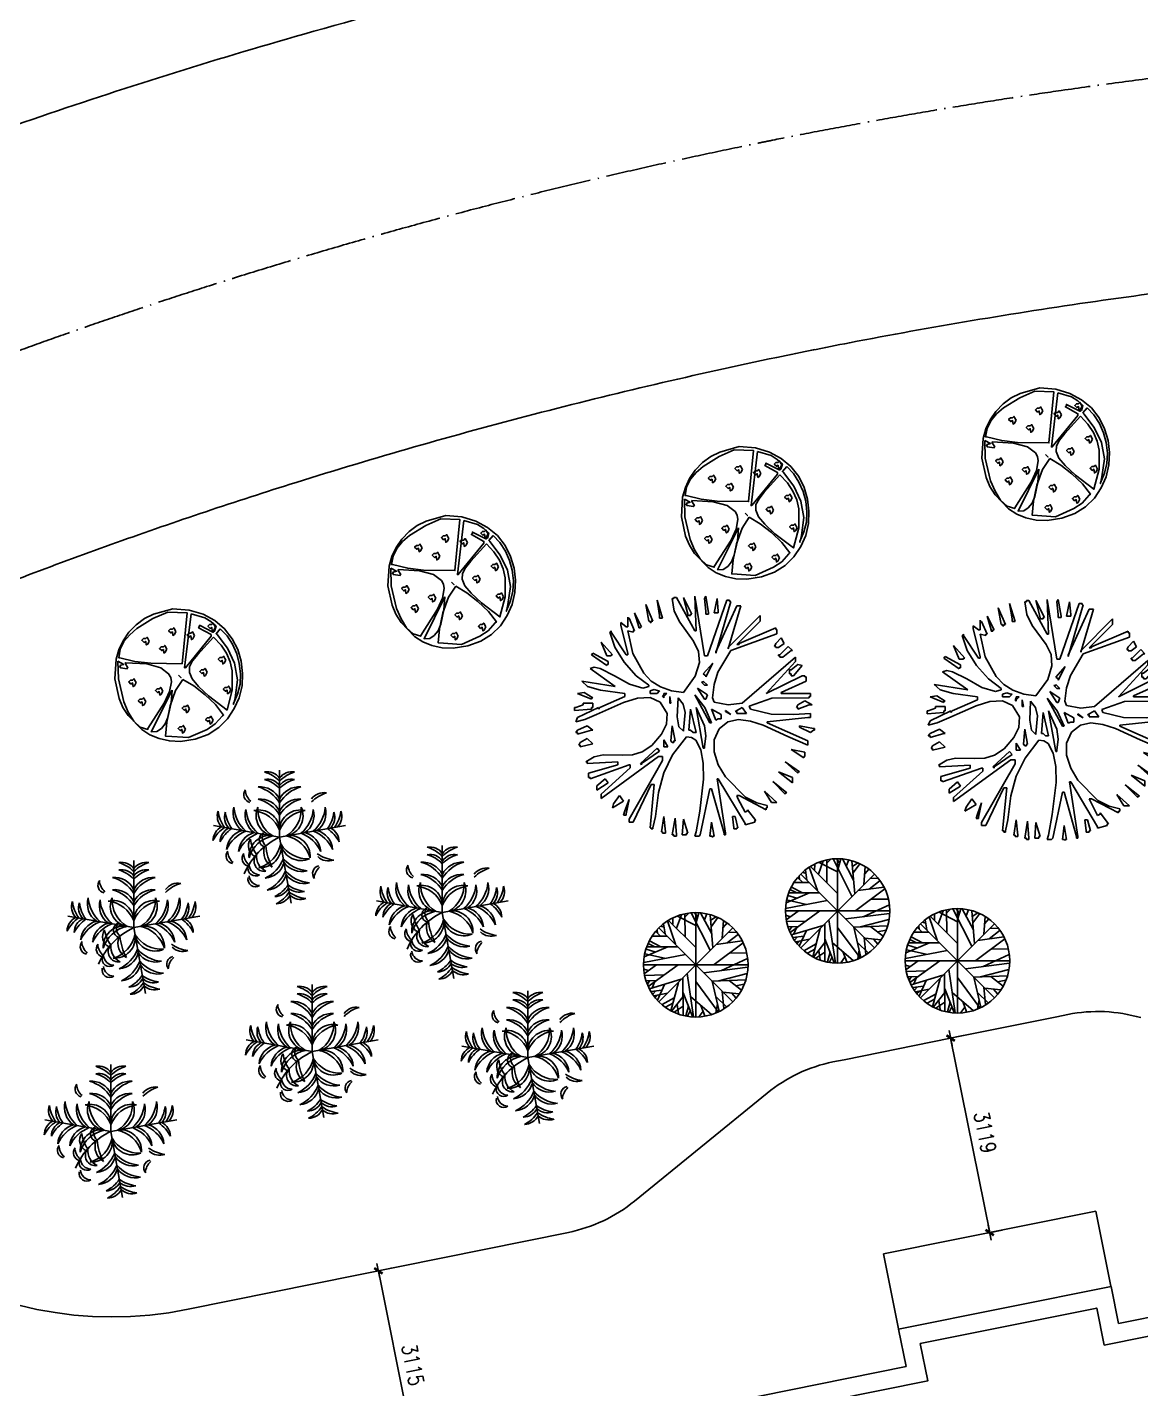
# Model space of a CAD drawing. Extents: x 1035948 to 1665131, y -158296 to 142149.
# Drawn here: x 1372207 to 1389719, y 42556 to 63970 of the extents above; entities that cross this region are included whole.
import ezdxf

# ---------------------------------------------------------------- set-up
doc = ezdxf.new("R2010")
doc.units = 0
doc.header["$LTSCALE"] = 200
doc.header["$MEASUREMENT"] = 0
doc.linetypes.add('ACAD_ISO04W100', pattern=[30.5, 24, -3, 0.5, -3])
doc.layers.get('0').update_dxf_attribs({"linetype": 'CONTINUOUS'})
doc.layers.get('DEFPOINTS').update_dxf_attribs({"linetype": 'CONTINUOUS'})
for name, color, linetype in [('DL', 21, 'CONTINUOUS'), ('LMLK', 123, 'CONTINUOUS'), ('WLL1', 7, 'CONTINUOUS'), ('ZXX', 6, 'ACAD_ISO04W100'), ('夹竹桃', 7, 'CONTINUOUS'), ('景观1', 7, 'CONTINUOUS'), ('桂花', 7, 'CONTINUOUS'), ('红枫', 7, 'CONTINUOUS'), ('青桐', 7, 'CONTINUOUS')]:
    doc.layers.add(name, color=color, linetype=linetype)
doc.styles.add('DIM_FONT', font='SIMPLEX.shx', dxfattribs={"width": 0.8})
doc.dimstyles.new('DIMN80', dxfattribs={"dimscale": 0.8, "dimtxt": 300, "dimasz": 1, "dimexe": 250, "dimexo": 300, "dimgap": 150, "dimtad": 1, "dimdec": 0, "dimzin": 0, "dimdsep": 46, "dimtxsty": 'DIM_FONT', "dimblk": '_DIMX', "dimcen": 0.09, "dimclrt": 7, "dimadec": 0, "dimazin": 0, "dimtfac": 1, "dimtdec": 0, "dimtix": 1, "dimtmove": 2, "dimatfit": 3, "dimldrblk": '_DIMX', "dimfxl": 0, "dimtolj": 1, "dimtzin": 0, "dimarcsym": 0})

# ---------------------------------------------------------------- blocks, each defined once
blk = doc.blocks.new('ZW09')
at = {"layer": '青桐', "color": 3, "linetype": 'Continuous'}
for p, q in [((-813, 1719), (-866, 2024)), ((-866, 2024), (-737, 1719)), ((-615, 1826), (-661, 2101)), ((-661, 2101), (-562, 1773)), ((-386, 2131), (-356, 2131)), ((-348, 1902), (-386, 2131)), ((-356, 2154), (-310, 2154)), ((-356, 2131), (-356, 2154)), ((-310, 2154), (26, 1544)), ((-104, 1849), (-181, 2154)), ((-181, 2154), (-28, 1849)), ((26, 2177), (201, 1087)), ((48, 1544), (26, 2177)), ((201, 2131), (224, 2177)), ((224, 1902), (201, 2131)), ((224, 2177), (277, 1872)), ((254, 1087), (605, 2101)), ((376, 1872), (429, 2131)), ((681, 2078), (407, 1140)), ((407, 1163), (788, 2002)), ((429, 2131), (452, 1902)), ((605, 2101), (658, 2101)), ((864, 2002), (635, 1216)), ((658, 2101), (658, 2078)), ((658, 2078), (681, 2078)), ((788, 2002), (864, 2002)), ((-1194, 1796), (-1194, 1773)), ((-1194, 1643), (-1194, 1796)), ((-1194, 1773), (-1171, 1773)), ((-1171, 1773), (-1072, 1544)), ((-996, 1620), (-1072, 1872)), ((-1072, 1872), (-943, 1620)), ((-615, 1773), (-615, 1826)), ((-562, 1773), (-615, 1773)), ((-249, 1704), (-348, 1902)), ((-104, 1826), (-104, 1849)), ((-51, 1826), (-104, 1826)), ((-51, 1849), (-51, 1826)), ((-28, 1849), (-51, 1849)), ((224, 1849), (224, 1902)), ((277, 1849), (224, 1849)), ((277, 1872), (277, 1849)), ((452, 1872), (376, 1872)), ((452, 1902), (452, 1872)), ((635, 1239), (1215, 1826)), ((1215, 1826), (1215, 1719)), ((-1522, 1521), (-1499, 1544)), ((-1431, 1247), (-1522, 1521)), ((-1499, 1544), (-1499, 1521)), ((-1499, 1521), (-1225, 1110)), ((-1324, 1697), (-1225, 1620)), ((-1324, 1643), (-1324, 1697)), ((-1194, 1140), (-1324, 1643)), ((-1225, 1620), (-1194, 1620)), ((-1194, 1620), (-1194, 1643)), ((-1194, 1544), (-1103, 1133)), ((-1095, 1521), (-1194, 1544)), ((-1095, 1544), (-1095, 1521)), ((-1072, 1544), (-1095, 1544)), ((-996, 1598), (-996, 1620)), ((-966, 1598), (-996, 1598)), ((-966, 1620), (-966, 1598)), ((-943, 1620), (-966, 1620)), ((-790, 1719), (-813, 1719)), ((-790, 1697), (-790, 1719)), ((-767, 1697), (-790, 1697)), ((-767, 1719), (-767, 1697)), ((-737, 1719), (-767, 1719)), ((2, 1354), (-249, 1704)), ((26, 1544), (48, 1544)), ((1520, 1491), (681, 1186)), ((1215, 1719), (788, 1293)), ((833, 1316), (1497, 1598)), ((1497, 1598), (1497, 1567)), ((1497, 1567), (1520, 1567)), ((1520, 1567), (1520, 1491)), ((-1576, 1087), (-1682, 1338)), ((-1682, 1338), (-1476, 1110)), ((-1263, 972), (-1431, 1247)), ((94, 1171), (2, 1354)), ((635, 1216), (635, 1239)), ((788, 1293), (833, 1293)), ((833, 1293), (833, 1316)), ((1474, 1262), (1497, 1316)), ((1497, 1262), (1474, 1262)), ((1497, 1316), (1596, 1415)), ((1497, 1239), (1497, 1262)), ((1550, 1239), (1497, 1239)), ((1649, 1316), (1550, 1239)), ((1573, 1110), (1725, 1262)), ((1596, 1415), (1649, 1316)), ((1725, 1262), (1802, 1186)), ((-1858, 1110), (-1834, 1140)), ((-1576, 911), (-1858, 1110)), ((-1834, 1140), (-1552, 988)), ((-1499, 1087), (-1576, 1087)), ((-1499, 1110), (-1499, 1087)), ((-1476, 1110), (-1499, 1110)), ((-1225, 1110), (-1194, 1110)), ((-1194, 1110), (-1194, 1140)), ((-1103, 1133), (-904, 774)), ((109, 965), (94, 1171)), ((201, 1087), (254, 1087)), ((407, 1140), (407, 1163)), ((681, 1186), (445, 789)), ((887, 225), (1855, 1064)), ((1550, 1110), (1573, 1110)), ((1550, 1087), (1550, 1110)), ((1573, 1087), (1550, 1087)), ((1573, 1064), (1573, 1087)), ((1626, 1064), (1573, 1064)), ((1779, 1186), (1626, 1064)), ((1802, 1186), (1779, 1186)), ((1855, 1064), (1855, 988)), ((-1880, 858), (-1804, 881)), ((-1423, 530), (-1880, 858)), ((-1804, 881), (-1697, 858)), ((-1697, 858), (-1438, 728)), ((-1576, 934), (-1576, 911)), ((-1552, 934), (-1576, 934)), ((-1552, 988), (-1552, 934)), ((-1042, 728), (-1263, 972)), ((-904, 774), (-767, 629)), ((33, 721), (109, 965)), ((353, 957), (178, 759)), ((178, 759), (224, 728)), ((224, 706), (353, 957)), ((445, 789), (376, 569)), ((1855, 988), (1321, 401)), ((1748, 835), (1779, 835)), ((1748, 759), (1748, 835)), ((1779, 759), (1748, 759)), ((1779, 835), (1901, 934)), ((1779, 728), (1779, 759)), ((1977, 911), (1824, 728)), ((1901, 934), (1977, 911)), ((-2033, 629), (-1423, 530)), ((-1926, 530), (-2033, 629)), ((-1690, 462), (-1926, 530)), ((-1438, 728), (-1164, 576)), ((-1164, 576), (-920, 500)), ((-813, 553), (-1042, 728)), ((-920, 500), (-813, 530)), ((-813, 530), (-813, 553)), ((-767, 629), (-600, 523)), ((-600, 523), (-401, 454)), ((-181, 424), (33, 721)), ((254, 378), (71, 500)), ((71, 500), (201, 302)), ((147, 607), (201, 553)), ((178, 607), (147, 607)), ((254, 553), (178, 629)), ((178, 629), (178, 607)), ((201, 553), (254, 553)), ((224, 728), (224, 706)), ((376, 569), (346, 324)), ((1321, 401), (1977, 728)), ((2053, 629), (1596, 424)), ((1824, 728), (1779, 728)), ((1977, 728), (2030, 728)), ((2030, 728), (2030, 706)), ((2030, 706), (2053, 706)), ((2053, 706), (2053, 629)), ((-2109, 401), (-1987, 424)), ((-1858, 302), (-2109, 401)), ((-1987, 424), (-1834, 324)), ((-1858, 324), (-1858, 302)), ((-1834, 324), (-1858, 324)), ((-1705, 149), (-1248, 347)), ((-1248, 401), (-1690, 462)), ((-1019, 317), (-1270, 241)), ((-1248, 347), (-1248, 401)), ((-790, 332), (-1019, 317)), ((-714, 477), (-790, 454)), ((-790, 454), (-790, 401)), ((-790, 401), (-661, 401)), ((-607, 248), (-790, 332)), ((-638, 454), (-714, 477)), ((-661, 401), (-615, 454)), ((-615, 454), (-638, 454)), ((-478, 42), (-607, 248)), ((-539, 378), (-562, 347)), ((-562, 347), (-539, 324)), ((-485, 401), (-539, 401)), ((-539, 347), (-485, 401)), ((-539, 401), (-539, 378)), ((-539, 324), (-539, 347)), ((-409, 225), (-432, 347)), ((-432, 347), (-432, 248)), ((-432, 248), (-432, 225)), ((-401, 454), (-181, 424)), ((-280, 324), (-295, -19)), ((-188, 210), (-280, 324)), ((208, 149), (26, 378)), ((26, 378), (300, -133)), ((201, 302), (224, 302)), ((224, 302), (254, 378)), ((346, 324), (376, 248)), ((376, 248), (635, 195)), ((1428, 317), (1016, 172)), ((2106, 324), (1428, 317)), ((1596, 424), (1596, 401)), ((1596, 401), (1802, 401)), ((1802, 401), (2106, 401)), ((1901, 195), (2030, 271)), ((2030, 271), (2160, 195)), ((2106, 401), (2129, 401)), ((2106, 347), (2106, 324)), ((2129, 347), (2106, 347)), ((2129, 401), (2129, 347)), ((-2162, 149), (-2140, 149)), ((-2162, 96), (-2162, 149)), ((-1858, 119), (-2162, 96)), ((-2140, 149), (-2010, 195)), ((-2109, -34), (-1728, 149)), ((-2010, 195), (-2010, 225)), ((-2010, 225), (-1834, 225)), ((-1766, 20), (-1979, -72)), ((-1858, 149), (-1858, 119)), ((-1834, 149), (-1858, 149)), ((-1834, 225), (-1834, 149)), ((-1270, 241), (-1766, 20)), ((-1728, 119), (-1705, 149)), ((-1728, 149), (-1728, 119)), ((-493, -156), (-478, 42)), ((-432, 225), (-409, 225)), ((-150, 58), (-188, 210)), ((-181, -262), (-150, 58)), ((-51, 119), (-81, -262)), ((48, -308), (-51, 119)), ((201, -186), (48, 149)), ((48, 149), (178, -590)), ((330, -133), (208, 149)), ((506, 20), (330, 119)), ((330, 119), (407, -79)), ((506, -57), (506, 20)), ((681, 20), (582, 96)), ((582, 96), (582, 73)), ((582, 73), (681, 20)), ((635, 195), (887, 225)), ((887, 149), (757, 73)), ((757, 73), (788, 73)), ((788, 73), (788, 42)), ((788, 42), (963, 42)), ((963, 42), (887, 149)), ((1016, 172), (1039, 119)), ((1039, 119), (1413, 27)), ((1413, 27), (1824, 20)), ((1824, 20), (2129, 42)), ((1878, 149), (1901, 195)), ((1901, 149), (1878, 149)), ((2106, 195), (1901, 119)), ((1901, 119), (1901, 149)), ((2160, 195), (2106, 195)), ((2129, 42), (2129, -34)), ((-2140, -110), (-2109, -34)), ((-1979, -72), (-2140, -110)), ((-2109, -262), (-1934, -186)), ((-1934, -186), (-1834, -262)), ((-584, -339), (-493, -156)), ((-386, -186), (-409, -461)), ((-333, -461), (-386, -186)), ((-295, -19), (-264, -202)), ((-264, -202), (-181, -285)), ((224, -369), (201, -186)), ((300, -133), (330, -133)), ((467, -240), (376, -438)), ((407, -79), (452, -57)), ((452, -57), (506, -57)), ((628, -110), (467, -240)), ((818, -72), (628, -110)), ((1039, -103), (818, -72)), ((1268, -171), (1039, -103)), ((1718, -377), (1268, -171)), ((2084, -34), (1344, -110)), ((1344, -110), (1344, -133)), ((1344, -133), (2084, -461)), ((1931, -209), (1931, -186)), ((1931, -186), (2183, -232)), ((2129, -308), (1931, -209)), ((2129, -34), (2084, -34)), ((2183, -232), (2206, -232)), ((2206, -232), (2206, -262)), ((-2140, -308), (-2109, -262)), ((-2109, -308), (-2140, -308)), ((-1858, -262), (-2109, -339)), ((-2109, -339), (-2109, -308)), ((-2086, -537), (-2063, -491)), ((-2063, -491), (-1934, -415)), ((-1934, -415), (-1834, -514)), ((-1834, -262), (-1858, -262)), ((-760, -544), (-584, -339)), ((-463, -568), (-539, -438)), ((-539, -438), (-539, -537)), ((-409, -461), (-386, -491)), ((-386, -491), (-356, -491)), ((-127, -385), (-379, -712)), ((-356, -461), (-333, -461)), ((-356, -491), (-356, -461)), ((-181, -285), (-181, -262)), ((-36, -400), (-127, -385)), ((-81, -262), (-51, -262)), ((-51, -262), (-5, -308)), ((41, -445), (-36, -400)), ((-5, -308), (48, -308)), ((132, -621), (41, -445)), ((201, -568), (224, -369)), ((376, -438), (376, -659)), ((2084, -537), (1718, -377)), ((2084, -461), (2084, -537)), ((2183, -262), (2129, -308)), ((2206, -262), (2183, -262)), ((-2063, -537), (-2086, -537)), ((-1834, -514), (-2063, -568)), ((-2063, -568), (-2063, -537)), ((-1804, -750), (-1644, -712)), ((-638, -743), (-1682, -1505)), ((-1644, -712), (-1293, -720)), ((-1293, -720), (-1111, -712)), ((-1111, -712), (-935, -659)), ((-661, -590), (-966, -872)), ((-943, -872), (-615, -644)), ((-935, -659), (-760, -544)), ((-615, -644), (-661, -590)), ((-562, -743), (-638, -743)), ((-562, -819), (-562, -743)), ((-539, -537), (-539, -568)), ((-539, -568), (-463, -568)), ((-379, -712), (-539, -1040)), ((178, -865), (132, -621)), ((178, -590), (201, -590)), ((201, -590), (201, -568)), ((376, -659), (452, -895)), ((2007, -766), (1779, -613)), ((1779, -613), (2030, -667)), ((2007, -743), (2007, -766)), ((2030, -743), (2007, -743)), ((2030, -667), (2030, -743)), ((-1957, -842), (-1804, -750)), ((-1934, -842), (-1957, -842)), ((-1934, -872), (-1934, -842)), ((-1377, -842), (-1934, -872)), ((-1911, -1048), (-1377, -895)), ((-1171, -895), (-1880, -1147)), ((-1682, -1429), (-1149, -949)), ((-1377, -895), (-1377, -842)), ((-1171, -1886), (-562, -819)), ((-1149, -895), (-1171, -895)), ((-1149, -949), (-1149, -895)), ((-966, -872), (-943, -895)), ((-943, -895), (-943, -872)), ((185, -1154), (178, -865)), ((452, -895), (582, -1116)), ((1901, -1048), (1672, -842)), ((1672, -842), (1931, -1025)), ((-1911, -1124), (-1911, -1048)), ((-1880, -1124), (-1911, -1124)), ((-1880, -1147), (-1880, -1124)), ((-1758, -1276), (-1606, -1147)), ((-1552, -1223), (-1758, -1353)), ((-1606, -1147), (-1552, -1223)), ((-539, -1040), (-638, -1398)), ((117, -1741), (185, -1154)), ((429, -1147), (582, -2138)), ((452, -1147), (429, -1147)), ((940, -1963), (452, -1147)), ((582, -1116), (948, -1482)), ((1672, -1429), (1443, -1200)), ((1443, -1200), (1703, -1406)), ((1802, -1223), (1550, -1025)), ((1550, -1025), (1802, -1124)), ((1802, -1124), (1802, -1223)), ((1901, -1025), (1901, -1048)), ((1931, -1025), (1901, -1025)), ((-1758, -1353), (-1758, -1276)), ((-1682, -1505), (-1682, -1429)), ((-1453, -1604), (-1347, -1452)), ((-1347, -1452), (-1270, -1558)), ((-767, -1253), (-1095, -1939)), ((-790, -2039), (-714, -1253)), ((-714, -1253), (-767, -1253)), ((-638, -1398), (-691, -1833)), ((300, -1330), (125, -2168)), ((330, -1330), (300, -1330)), ((559, -2138), (330, -1330)), ((788, -1452), (811, -1505)), ((833, -1452), (788, -1452)), ((1321, -1711), (833, -1452)), ((948, -1482), (1154, -1589)), ((1421, -1581), (1291, -1375)), ((1291, -1375), (1520, -1581)), ((1672, -1406), (1672, -1429)), ((1703, -1406), (1672, -1406)), ((-1270, -1558), (-1476, -1680)), ((-1476, -1680), (-1453, -1604)), ((-1270, -1810), (-1248, -1734)), ((-1248, -1734), (-1171, -1528)), ((-1171, -1528), (-1225, -1787)), ((811, -1505), (940, -1756)), ((940, -1756), (986, -1734)), ((986, -1711), (1138, -1909)), ((986, -1734), (986, -1711)), ((1154, -1589), (1344, -1635)), ((1321, -1680), (1321, -1711)), ((1344, -1680), (1321, -1680)), ((1344, -1635), (1344, -1680)), ((1520, -1581), (1421, -1581)), ((-1225, -1810), (-1270, -1810)), ((-1225, -1787), (-1225, -1810)), ((-1171, -1939), (-1171, -1886)), ((-1095, -1939), (-1171, -1939)), ((-691, -1833), (-737, -2039)), ((-584, -2115), (-539, -1833)), ((-539, -1833), (-508, -2115)), ((-386, -2168), (-333, -1863)), ((-333, -1863), (-310, -2168)), ((-203, -2168), (-181, -1886)), ((-181, -1886), (-104, -2138)), ((48, -2115), (117, -1741)), ((300, -2191), (330, -1939)), ((330, -1939), (376, -2191)), ((734, -2039), (711, -1833)), ((711, -1833), (757, -1833)), ((757, -1833), (811, -2039)), ((1115, -1939), (940, -1985)), ((940, -1985), (940, -1963)), ((1115, -1909), (1115, -1939)), ((1138, -1909), (1115, -1909)), ((-767, -2039), (-790, -2039)), ((-767, -2062), (-767, -2039)), ((-737, -2062), (-767, -2062)), ((-737, -2039), (-737, -2062)), ((-562, -2115), (-584, -2115)), ((-562, -2138), (-562, -2115)), ((-508, -2138), (-562, -2138)), ((-508, -2115), (-508, -2138)), ((-356, -2168), (-386, -2168)), ((-356, -2191), (-356, -2168)), ((-310, -2191), (-356, -2191)), ((-310, -2168), (-310, -2191)), ((-127, -2168), (-203, -2168)), ((-127, -2138), (-127, -2168)), ((-104, -2138), (-127, -2138)), ((26, -2191), (48, -2115)), ((102, -2191), (26, -2191)), ((125, -2168), (102, -2191)), ((330, -2191), (300, -2191)), ((353, -2214), (330, -2191)), ((353, -2191), (353, -2214)), ((376, -2191), (353, -2191)), ((559, -2168), (559, -2138)), ((582, -2168), (559, -2168)), ((582, -2138), (582, -2168)), ((734, -2062), (734, -2039)), ((788, -2062), (734, -2062)), ((788, -2039), (788, -2062)), ((811, -2039), (788, -2039))]:
    blk.add_line(p, q, dxfattribs=at)
blk = doc.blocks.new('ZW08')
at = {"layer": '红枫', "color": 1}
for p, q in [((68, 1830), (-55, 1987)), ((-9, 1990), (-9, -1812)), ((-1282, 1501), (-1164, 1458)), ((-1181, 1579), (-1125, 1215)), ((-1042, 1687), (-746, 836)), ((-997, 1708), (-16, 728)), ((-847, 1565), (-841, 1794)), ((-707, 1422), (-534, 1915)), ((-679, 1858), (-10, 1515)), ((-406, 1830), (-261, 1973)), ((-400, 1107), (-406, 1951)), ((-177, 1980), (514, 621)), ((7, 1629), (107, 1980)), ((570, 1215), (163, 1980)), ((302, 1722), (397, 1944)), ((615, 707), (509, 1915)), ((531, 1708), (726, 1837)), ((553, 1472), (799, 1808)), ((994, 1701), (949, 1057)), ((977, 1436), (1128, 1615)), ((-1588, 1129), (-1047, 1129)), ((-1460, 1300), (-1293, 1136)), ((-1399, 1243), (-1415, 1365)), ((1322, 1420), (-1339, -1242)), ((1322, -1242), (-1339, 1420)), ((1139, 886), (1541, 1200)), ((1167, 1265), (1468, 1279)), ((-1031, 743), (-1884, 385)), ((-1817, 657), (-1499, 557)), ((-1784, 750), (-668, 750)), ((-1745, 864), (-1521, 757)), ((-1694, 957), (-1282, 750)), ((1713, 893), (654, 99)), ((732, 828), (1680, 957)), ((1212, 514), (1836, 521)), ((-1910, 89), (1892, 89)), ((-1901, 178), (-389, 471)), ((-1443, 85), (-1878, -230)), ((-1867, 492), (-1148, 328)), ((-1739, -695), (-651, 92)), ((921, -123), (1875, 314)), ((-1901, -65), (-1728, -123)), ((-1862, -301), (-1164, -280)), ((-1817, -494), (-1443, -480)), ((-1678, -487), (-1767, -609)), ((-1694, -780), (-540, -437)), ((-478, -387), (-473, -1738)), ((-328, -230), (-88, -1803)), ((286, -201), (1881, -1)), ((587, -501), (1808, -459)), ((827, -494), (1859, -223)), ((1200, -487), (1652, -830)), ((-1243, -830), (-1639, -880)), ((-1505, -523), (-1600, -745)), ((-1482, -866), (-1577, -973)), ((-1036, -938), (-1533, -1038)), ((-1148, -623), (-1404, -1195)), ((-640, -552), (-913, -1581)), ((-473, -930), (-133, -1796)), ((-10, -516), (810, -1617)), ((581, -501), (838, -1603)), ((955, -866), (1016, -1495)), ((988, -902), (1563, -966)), ((1306, -945), (1451, -1116)), ((1446, -673), (1753, -616)), ((-1393, -1009), (-1488, -1095)), ((-791, -1109), (-1237, -1360)), ((-841, -1302), (-1109, -1452)), ((-473, -1059), (-886, -1588)), ((-473, -1410), (-802, -1631)), ((-690, -1352), (-640, -1688)), ((-278, -1417), (-372, -1767)), ((-205, -1059), (559, -1717)), ((180, -1388), (325, -1767)), ((715, -1066), (1111, -1445)), ((776, -1331), (721, -1653)), ((-211, -1581), (-306, -1774)), ((258, -1595), (113, -1796))]:
    blk.add_line(p, q, dxfattribs=at)
blk.add_circle((-9, 89), 1901, dxfattribs=at)
blk = doc.blocks.new('ZW22')
at = {"layer": '夹竹桃', "color": 3}
for p in [(-13, 2258), (-2229, 398), (2203, 398), (378, -2208)]:
    blk.add_line(p, (-13, 8), dxfattribs=at)
for centre, radius, start, end in [((-431, 1684), 519, 36.29, 99.6243), ((-853, 1076), 1169, 44.0763, 73.3794), ((-431, 1436), 519, 36.29, 99.6243), ((-853, 828), 1169, 44.0763, 73.3794), ((406, 1684), 519, 80.3757, 143.71), ((827, 1076), 1169, 106.6206, 135.9237), ((406, 1436), 519, 80.3757, 143.71), ((827, 828), 1169, 106.6206, 135.9237), ((-958, 1428), 259, 139.742, 258.7475), ((-607, 1633), 563, 184.618, 228.2106), ((-663, 976), 719, 25.2489, 95.3937), ((-1042, 528), 1206, 31.3712, 75.0366), ((638, 976), 719, 84.6063, 154.7511), ((1017, 528), 1206, 104.9634, 148.6288), ((1477, 982), 519, 80.3757, 143.71), ((1899, 374), 1169, 106.6206, 135.9237), ((-854, 817), 719, 164.6063, 234.7511), ((-346, 1112), 1206, 184.9634, 228.6288), ((-451, 745), 719, 164.6063, 234.7511), ((57, 1041), 1206, 184.9634, 228.6288), ((-708, 218), 701, 3.4259, 103.6346), ((-100, 728), 701, 156.3654, 256.5741), ((317, 950), 1061, 176.8122, 238.3335), ((-663, 567), 719, 25.2489, 95.3937), ((-1042, 118), 1206, 31.3712, 75.0366), ((682, 218), 701, 76.3654, 176.5741), ((638, 567), 719, 84.6063, 154.7511), ((1017, 118), 1206, 104.9634, 148.6288), ((-343, 950), 1061, 301.6665, 3.1878), ((74, 728), 701, 283.4259, 23.6346), ((-83, 1041), 1206, 311.3712, 355.0366), ((425, 745), 719, 305.2489, 15.3937), ((320, 1112), 1206, 311.3712, 355.0366), ((828, 817), 719, 305.2489, 15.3937), ((-1587, 710), 519, 160.3757, 223.71), ((-915, 1019), 1169, 186.6206, 215.9237), ((-1347, 668), 519, 160.3757, 223.71), ((-675, 977), 1169, 186.6206, 215.9237), ((-999, -154), 1061, 21.6665, 83.1878), ((973, -154), 1061, 96.8122, 158.3335), ((649, 977), 1169, 324.0763, 353.3794), ((1321, 668), 519, 316.29, 19.6243), ((886, 1019), 1169, 324.0763, 353.3794), ((1558, 710), 519, 316.29, 19.6243), ((-1732, -114), 519, 116.29, 179.6243), ((-1207, -635), 1169, 124.0763, 153.3794), ((-1493, -157), 519, 116.29, 179.6243), ((-967, -677), 1169, 124.0763, 153.3794), ((-1080, -465), 719, 105.2489, 175.3937), ((-704, -916), 1206, 111.3712, 155.0366), ((-677, -536), 719, 105.2489, 175.3937), ((-301, -987), 1206, 111.3712, 155.0366), ((1033, -2187), 2431, 115.4772, 156.6585), ((-341, -640), 701, 83.4259, 183.6346), ((-25, -991), 1061, 101.6665, 163.1878), ((-446, -77), 253, 114.2257, 255.1279), ((-245, -19), 351, 150.4398, 228.6694), ((-1, -991), 1061, 16.8122, 78.3335), ((315, -640), 701, 356.3654, 96.5741), ((275, -987), 1206, 24.9634, 68.6288), ((651, -536), 719, 4.6063, 74.7511), ((678, -916), 1206, 24.9634, 68.6288), ((1054, -465), 719, 4.6063, 74.7511), ((941, -677), 1169, 26.6206, 55.9237), ((1467, -157), 519, 0.3757, 63.71), ((-671, -289), 391, 144.9865, 244.4034), ((124, 84), 1125, 187.5759, 215.8942), ((-1012, -5), 1061, 286.8122, 348.3335), ((-661, -320), 701, 266.3654, 6.5741), ((37, -498), 583, 161.4477, 239.3672), ((1416, -104), 1901, 185.4007, 208.139), ((708, -79), 701, 193.4259, 293.6346), ((930, 338), 1061, 211.6665, 273.1878), ((-1550, -630), 259, 139.742, 258.7475), ((-1199, -426), 563, 184.618, 228.2106), ((-1014, -715), 259, 139.742, 258.7475), ((-664, -510), 563, 184.618, 228.2106), ((-526, -800), 345, 138.8744, 278.9763), ((-226, -635), 562, 173.7536, 244.097), ((-1008, -280), 1206, 294.9634, 338.6288), ((-556, -656), 719, 274.6063, 344.7511), ((1020, 77), 1206, 221.3712, 265.0366), ((725, -430), 719, 215.2489, 285.3937), ((1941, 397), 1169, 234.0763, 263.3794), ((1631, -275), 519, 226.29, 289.6243), ((-823, -1042), 257, 167.0577, 302.8533), ((-823, -1408), 257, 167.0577, 302.8533), ((-676, -897), 360, 185.1845, 268.654), ((-676, -1264), 360, 185.1845, 268.654), ((-936, -683), 1206, 294.9634, 338.6288), ((-485, -1059), 719, 274.6063, 344.7511), ((1091, -326), 1206, 221.3712, 265.0366), ((796, -833), 719, 215.2489, 285.3937), ((1355, -1214), 259, 101.2525, 220.258), ((1705, -1419), 563, 131.7894, 175.382), ((-697, -946), 1169, 296.6206, 325.9237), ((-177, -1472), 519, 270.3757, 333.71), ((957, -655), 1169, 234.0763, 263.3794), ((647, -1327), 519, 226.29, 289.6243), ((-655, -1188), 1169, 296.6206, 325.9237), ((-134, -1714), 519, 270.3757, 333.71), ((999, -896), 1169, 234.0763, 263.3794), ((690, -1568), 519, 226.29, 289.6243)]:
    blk.add_arc(centre, radius, start, end, dxfattribs=at)
at = {"layer": '夹竹桃', "color": 3, "width": 0.8, "flags": 9}
for tag in ['YSIZE', 'XSIZE']:
    blk.add_attdef(tag, (260, -67), '', height=2.5, dxfattribs=at)
blk = doc.blocks.new('ZW05')
at = {"layer": '桂花', "color": 3, "linetype": 'Continuous'}
for points in [[(-114, 1934), (376, 1896), (799, 1768), (1153, 1579), (1447, 1330), (1682, 1028), (1848, 703), (1953, 349), (1991, -21), (1976, -391), (1893, -753), (1742, -1085), (1538, -1395), (1274, -1659), (949, -1862), (557, -2006), (112, -2074), (-220, -2059), (-530, -1991), (-809, -1878), (-1058, -1719), (-1465, -1296), (-1624, -1047), (-1737, -776), (-1866, -187), (-1828, 409), (-1745, 696), (-1616, 968), (-1443, 1224), (-1224, 1451), (-975, 1639), (-703, 1768), (-114, 1934)], [(-266, 1836), (-718, 1639), (-1209, 1337), (-1420, 1149), (-1594, 945), (-1707, 711), (-1752, 455), (-1722, 455), (-1262, 341), (-786, 288), (165, 273), (316, 1813), (-266, 1836)], [(436, 1783), (240, 152), (263, 152), (1040, 1103), (1040, 1156), (663, 1360), (693, 1405), (693, 1436), (1093, 1232), (1115, 1232), (1115, 1254), (1146, 1254), (1191, 1405), (1033, 1549), (851, 1662), (436, 1783)], [(1319, 1330), (1191, 1179), (1221, 1156), (1531, 741), (1750, 288), (1840, -210), (1765, -753), (1719, -957), (1719, -934), (1840, -647), (1916, -346), (1931, -36), (1893, 281), (1818, 575), (1689, 862), (1523, 1119), (1319, 1330)], [(1115, 1081), (640, 553), (482, 356), (391, 183), (384, 9), (466, -187), (655, -413), (965, -700), (1523, -1130), (1682, -519), (1682, 54), (1621, 326), (1508, 590), (1342, 839), (1115, 1081)], [(-1775, 349), (-1760, -187), (-1601, -874), (-1465, -1191), (-1299, -1462), (-1103, -1643), (-869, -1712), (-869, -1689), (-364, -897), (-213, -564), (-160, -270), (-182, -142), (-243, -28), (-484, 152), (-907, 266), (-1548, 304), (-1548, 273), (-1473, 152), (-1495, 152), (-1495, 122), (-1699, 152), (-1699, 175), (-1722, 175), (-1699, 228), (-1601, 251), (-1775, 349)], [(187, -202), (-32, -534), (-198, -1002), (-303, -1493), (-341, -1915), (-318, -1915), (361, -1960), (919, -1712), (1168, -1545), (1380, -1304), (1417, -1281), (1176, -964), (859, -663), (519, -398), (187, -202)], [(59, -74), (134, -149), (59, -74)], [(-137, -526), (-771, -1787), (-598, -1780), (-462, -1689), (-348, -1545), (-266, -1349), (-167, -911), (-137, -526)]]:
    blk.add_lwpolyline(points, dxfattribs=at)
at = {"layer": '桂花', "color": 51, "linetype": 'ByBlock', "elevation": 4620}
for points in [[(-21, 1245), (-88, 1361), (-129, 1320), (-196, 1320), (-247, 1270), (-180, 1203), (-129, 1236), (-113, 1128), (-71, 1152)], [(540, 1122), (473, 1239), (431, 1197), (364, 1197), (313, 1147), (380, 1080), (431, 1113), (447, 1005), (490, 1029)], [(1169, 1381), (1102, 1498), (1060, 1457), (993, 1457), (942, 1407), (1009, 1340), (1060, 1373), (1076, 1264), (1119, 1289)], [(-828, 958), (-895, 1075), (-936, 1033), (-1003, 1033), (-1054, 983), (-987, 916), (-936, 949), (-920, 841), (-877, 865)], [(-294, 712), (-361, 829), (-403, 787), (-470, 787), (-521, 737), (-454, 670), (-403, 703), (-387, 595), (-344, 619)], [(1483, 384), (1416, 501), (1375, 459), (1308, 459), (1257, 409), (1324, 343), (1375, 375), (1391, 267), (1433, 291)], [(923, 15), (856, 132), (814, 90), (747, 90), (696, 41), (763, -26), (814, 6), (830, -102), (873, -78)], [(-1224, -299), (-1291, -182), (-1332, -224), (-1399, -224), (-1451, -274), (-1384, -341), (-1332, -308), (-1317, -416), (-1274, -392)], [(1634, -518), (1567, -401), (1525, -442), (1458, -442), (1407, -492), (1474, -559), (1525, -526), (1541, -635), (1584, -611)], [(-937, -873), (-1004, -756), (-1045, -798), (-1112, -798), (-1164, -848), (-1097, -914), (-1045, -882), (-1030, -990), (-987, -966)], [(-417, -559), (-484, -442), (-526, -483), (-593, -483), (-644, -533), (-577, -600), (-526, -567), (-510, -676), (-467, -652)], [(389, -1092), (322, -975), (281, -1016), (214, -1016), (163, -1066), (230, -1133), (281, -1100), (297, -1209), (339, -1184)], [(266, -1707), (199, -1590), (158, -1631), (91, -1631), (40, -1681), (107, -1748), (158, -1715), (174, -1823), (216, -1799)], [(1100, -1433), (1033, -1317), (992, -1358), (925, -1358), (874, -1408), (941, -1475), (992, -1442), (1008, -1550), (1051, -1526)]]:
    blk.add_lwpolyline(points, close=True, dxfattribs=at)
blk = doc.blocks.new('_DIMX')
blk.add_line((-150, 0), (150, 0))
at = {"const_width": 50}
blk.add_lwpolyline([(-70, -70), (70, 70)], dxfattribs=at)
blk = doc.blocks.new('*D559')
at = {"layer": 'DEFPOINTS', "color": 0}
for p in [(1377729, 44411), (1378343, 41358), (1378343, 41358)]:
    blk.add_point(p, dxfattribs=at)
at = {"layer": 'WLL1', "color": 0, "lineweight": -2}
for p, q in [((1377729, 44410), (1378343, 41359)), ((1377964, 44459), (1377925, 44451)), ((1378579, 41405), (1378540, 41397))]:
    blk.add_line(p, q, dxfattribs=at)
at = {"layer": 'WLL1', "color": 0, "lineweight": -2, "xscale": 0.8, "yscale": 0.8, "zscale": 0.8}
for p, rotation in [((1377729, 44411), 101.3778362302765), ((1378343, 41358), 281.3778362302766)]:
    blk.add_blockref('_DIMX', p, dxfattribs=dict(at, rotation=rotation))
at = {"layer": 'WLL1', "color": 7, "insert": (1378272, 42932), "char_height": 240, "attachment_point": 5, "rotation": 281.3778, "style": 'DIM_FONT'}
blk.add_mtext('\\A1;3115', dxfattribs=at)
blk = doc.blocks.new('*D560')
at = {"layer": 'DEFPOINTS', "color": 0}
for p in [(1386458, 48017), (1387343, 45013), (1387073, 44958)]:
    blk.add_point(p, dxfattribs=at)
at = {"layer": 'WLL1', "color": 0, "lineweight": -2}
for p, q in [((1386694, 48064), (1386925, 48111)), ((1386729, 48070), (1387343, 45014)), ((1387308, 45006), (1387539, 45052))]:
    blk.add_line(p, q, dxfattribs=at)
at = {"layer": 'WLL1', "color": 0, "lineweight": -2, "xscale": 0.8, "yscale": 0.8, "zscale": 0.8}
for p, rotation in [((1386729, 48071), 101.3581021533421), ((1387343, 45013), 281.3581021533421)]:
    blk.add_blockref('_DIMX', p, dxfattribs=dict(at, rotation=rotation))
at = {"layer": 'WLL1', "color": 7, "insert": (1387271, 46589), "char_height": 240, "attachment_point": 5, "rotation": 281.3581, "style": 'DIM_FONT'}
blk.add_mtext('\\A1;3119', dxfattribs=at)

msp = doc.modelspace()

# ---------------------------------------------------------------- linework, layer by layer
for points, knots in [([(1426268.52542, 61255.55995), (1426210.80695, 61287.96771), (1426152.90316, 61320.25488), (1425704.55864, 61568.52432), (1425305.97086, 61779.16711), (1424580.437, 62145.034), (1424256.58735, 62302.41154), (1423493.80302, 62659.55599), (1423051.29267, 62856.71846), (1422179.408, 63226.20155), (1421751.05114, 63399.30135), (1420953.53736, 63706.41874), (1420586.45764, 63842.13273), (1419843.19062, 64105.7916), (1419467.00649, 64233.73664), (1418609.28988, 64513.23074), (1418125.24412, 64662.52972), (1417222.6851, 64925.65028), (1416806.10343, 65041.32394), (1415964.07618, 65263.72689), (1415538.63339, 65370.45684), (1414575.21461, 65599.64319), (1414034.94177, 65719.64445), (1412942.15574, 65945.54855), (1412389.63475, 66051.4517), (1411363.88034, 66232.96499), (1410892.34956, 66310.70313), (1409941.75817, 66456.11825), (1409462.70338, 66523.79506), (1408377.39685, 66664.62054), (1407769.17554, 66734.93259), (1406542.7669, 66859.66404), (1405924.57208, 66914.08336), (1404779.15477, 66999.49828), (1404253.25225, 67032.85312), (1403195.72745, 67088.27354), (1402664.10962, 67110.33996), (1401061.58913, 67159.58022), (1399983.02364, 67169.78561), (1398168.04945, 67149.03165), (1397435.90042, 67130.52225), (1395966.14844, 67073.1906), (1395228.55038, 67034.3709), (1393749.42329, 66936.50625), (1393007.9028, 66877.46351), (1391522.46219, 66739.28111), (1390778.55364, 66660.14299), (1389156.25114, 66465.9432), (1388277.70191, 66346.98305), (1386691.74367, 66107.33961), (1385984.10739, 65991.44234), (1384586.75461, 65744.82974), (1383896.99884, 65614.50287), (1383208.91317, 65475.88405)], [0.58124204702, 0.58124204702, 0.58124204702, 0.58124204702, 0.58673626876, 0.58673626876, 0.62364828014, 0.62364828014, 0.65259600189, 0.65259600189, 0.69083029568, 0.69083029568, 0.72657735452, 0.72657735452, 0.75634514889, 0.75634514889, 0.78611294327, 0.78611294327, 0.82343382226, 0.82343382226, 0.85477066045, 0.85477066045, 0.88610749863, 0.88610749863, 0.9250346079, 0.9250346079, 0.96396171717, 0.96396171717, 0.99656350244, 0.99656350244, 1.02916528771, 1.02916528771, 1.06988548395, 1.06988548395, 1.11060568018, 1.11060568018, 1.14479067796, 1.14479067796, 1.17897567574, 1.17897567574, 1.2473456713, 1.2473456713, 1.29320663265, 1.29320663265, 1.33906759401, 1.33906759401, 1.38492855536, 1.38492855536, 1.43078951672, 1.43078951672, 1.48488362335, 1.48488362335, 1.52851504439, 1.52851504439, 1.57117558727, 1.57117558727, 1.57117558727, 1.57117558727]), ([(1345191.57688, 44954.16871), (1345232.28457, 45006.3661), (1345273.20979, 45058.52391), (1345590.75828, 45460.78437), (1345876.95921, 45809.11127), (1346404.70574, 46426.96365), (1346642.56326, 46697.27845), (1347208.03675, 47321.4834), (1347539.95714, 47674.35349), (1348201.28401, 48352.10522), (1348529.45093, 48677.31226), (1349146.29039, 49268.80055), (1349432.39148, 49535.84357), (1350015.99626, 50066.28426), (1350313.49695, 50329.68087), (1350996.53723, 50918.96068), (1351385.26445, 51243.74004), (1352115.9908, 51835.25017), (1352455.4926, 52102.94253), (1353146.12831, 52633.50383), (1353497.25937, 52896.37229), (1354297.23157, 53480.10734), (1354749.13998, 53799.5973), (1355669.69496, 54430.30522), (1356138.34861, 54741.5265), (1357014.23788, 55305.38567), (1357419.08071, 55559.32814), (1358239.59968, 56060.84402), (1358655.27051, 56308.41503), (1359601.80986, 56857.76494), (1360135.59124, 57157.6889), (1361218.48805, 57746.73101), (1361767.6104, 58035.85199), (1362791.00538, 58557.3299), (1363263.14878, 58791.3526), (1364217.07412, 59251.19667), (1364698.85164, 59477.01711), (1366157.80999, 60141.80057), (1367148.61644, 60568.07542), (1368830.57141, 61250.41661), (1369512.9794, 61516.3191), (1370890.67635, 62031.49763), (1371585.95981, 62280.77415), (1372987.96921, 62762.19294), (1373694.68645, 62994.33394), (1375118.10145, 63441.00821), (1375834.78797, 63655.53841), (1377406.07997, 64103.44509), (1378262.33542, 64333.28605), (1379817.6713, 64725.23353), (1380515.11156, 64891.84199), (1381899.19195, 65204.4664), (1382585.71818, 65350.85581), (1383273.9089, 65488.95214)], [0.58124204702, 0.58124204702, 0.58124204702, 0.58124204702, 0.58673626876, 0.58673626876, 0.62364828014, 0.62364828014, 0.65259600189, 0.65259600189, 0.69083029568, 0.69083029568, 0.72657735452, 0.72657735452, 0.75634514889, 0.75634514889, 0.78611294327, 0.78611294327, 0.82343382226, 0.82343382226, 0.85477066045, 0.85477066045, 0.88610749863, 0.88610749863, 0.9250346079, 0.9250346079, 0.96396171717, 0.96396171717, 0.99656350244, 0.99656350244, 1.02916528771, 1.02916528771, 1.06988548395, 1.06988548395, 1.11060568018, 1.11060568018, 1.14479067796, 1.14479067796, 1.17897567574, 1.17897567574, 1.2473456713, 1.2473456713, 1.29320663265, 1.29320663265, 1.33906759401, 1.33906759401, 1.38492855536, 1.38492855536, 1.43078951672, 1.43078951672, 1.48488362335, 1.48488362335, 1.52851504439, 1.52851504439, 1.57117558727, 1.57117558727, 1.57117558727, 1.57117558727]), ([(1424588.46083, 54412.09974), (1424413.97872, 54528.28437), (1424235.71063, 54643.55486), (1423847.99667, 54886.93572), (1423637.52581, 55014.75876), (1423271.20027, 55229.92008), (1423117.76908, 55317.96678), (1422806.26608, 55492.58117), (1422648.19632, 55579.14696), (1422327.47729, 55750.70631), (1422164.82343, 55835.70214), (1421834.98974, 56004.03595), (1421667.81009, 56087.37464), (1421159.56324, 56334.78724), (1420811.78665, 56496.25292), (1420193.44361, 56769.77496), (1419926.86336, 56883.57768), (1419495.04492, 57061.37007), (1419332.76911, 57126.76461), (1419005.05114, 57255.99019), (1418839.6147, 57319.81923), (1418449.88711, 57466.9085), (1418224.38539, 57549.54209), (1417840.89242, 57685.91478), (1417684.35493, 57740.44866), (1417368.82498, 57848.1108), (1417209.82997, 57901.24009), (1416780.73515, 58041.62366), (1416508.43172, 58127.57683), (1415957.22026, 58295.30885), (1415678.30909, 58377.0899), (1415059.65538, 58551.71748), (1414718.57191, 58643.65157), (1414101.36268, 58802.26863), (1413826.90688, 58870.15244), (1413272.77125, 59001.92505), (1412993.08831, 59065.81499), (1412376.55323, 59200.93955), (1412038.69765, 59271.34938), (1411356.20724, 59406.32204), (1411011.57648, 59470.88257), (1410315.87276, 59594.03654), (1409964.7928, 59652.63062), (1409256.51614, 59763.74306), (1408899.31785, 59816.26301), (1408099.46211, 59926.0682), (1407655.39578, 59981.83648), (1406759.21147, 60084.01912), (1406307.10607, 60130.43143), (1405395.46638, 60213.76904), (1404935.93691, 60250.69242), (1404010.07583, 60314.9396), (1403543.74367, 60342.26179), (1402604.90747, 60387.21385), (1402132.39946, 60404.84254), (1401181.84498, 60430.33412), (1400703.79271, 60438.19635), (1399742.78572, 60444.10023), (1399259.82474, 60442.14178), (1398289.63851, 60428.36778), (1397802.40771, 60416.55265), (1396824.32169, 60383.04665), (1396333.46208, 60361.35635), (1395348.76063, 60308.09912), (1394854.91692, 60276.53383), (1393864.88549, 60203.54076), (1393368.7016, 60162.11426), (1392229.12511, 60055.86968), (1391585.16343, 59987.75016), (1390295.80452, 59835.20098), (1389650.40275, 59750.7683), (1388359.55865, 59565.74727), (1387714.11078, 59465.15747), (1386424.56399, 59248.02), (1385780.45994, 59131.47275), (1384938.29696, 58968.46733), (1384739.00344, 58929.11133), (1384539.86158, 58889.00316)], [6.7968349844, 6.7968349844, 6.7968349844, 6.7968349844, 6.8201822154, 6.8201822154, 6.8465619142, 6.8465619142, 6.8650815325, 6.8650815325, 6.8836011507, 6.8836011507, 6.9021207689, 6.9021207689, 6.9206403872, 6.9206403872, 6.9576796236, 6.9576796236, 6.9848928071, 6.9848928071, 7.0010181455, 7.0010181455, 7.0171434839, 7.0171434839, 7.0386520253, 7.0386520253, 7.0532873527, 7.0532873527, 7.0679226802, 7.0679226802, 7.0924865927, 7.0924865927, 7.1170505052, 7.1170505052, 7.146352204, 7.146352204, 7.1694013604, 7.1694013604, 7.1924505167, 7.1924505167, 7.219755938, 7.219755938, 7.2470613592, 7.2470613592, 7.2743667805, 7.2743667805, 7.3016722018, 7.3016722018, 7.3350175099, 7.3350175099, 7.3683628181, 7.3683628181, 7.4017081262, 7.4017081262, 7.4350534343, 7.4350534343, 7.4683987425, 7.4683987425, 7.5017440506, 7.5017440506, 7.5350893588, 7.5350893588, 7.5684346669, 7.5684346669, 7.6017799751, 7.6017799751, 7.6351252832, 7.6351252832, 7.6684705913, 7.6684705913, 7.7115779688, 7.7115779688, 7.7546853463, 7.7546853463, 7.7977927237, 7.7977927237, 7.8409001012, 7.8409001012, 7.8542751994, 7.8542751994, 7.8542751994, 7.8542751994]), ([(1349386.06264, 39291.84993), (1349502.08081, 39466.44277), (1349621.94408, 39641.65577), (1349885.46301, 40015.974), (1350030.17506, 40215.21038), (1350284.87441, 40555.23542), (1350392.35276, 40695.74078), (1350612.16108, 40977.18102), (1350724.4899, 41118.11335), (1350953.97884, 41400.29792), (1351071.14232, 41541.55403), (1351310.28428, 41824.28651), (1351432.26234, 41965.76346), (1351805.38936, 42390.38574), (1352063.73441, 42673.71868), (1352528.31088, 43164.97333), (1352730.19091, 43372.96501), (1353059.73674, 43703.83787), (1353184.12739, 43826.86978), (1353436.43327, 44072.71539), (1353564.344, 44195.52502), (1353866.9365, 44481.81268), (1354042.97697, 44645.18065), (1354343.96127, 44919.17484), (1354467.25713, 45029.97222), (1354716.65633, 45251.21943), (1354842.76161, 45361.67119), (1355184.25387, 45656.98957), (1355402.17611, 45841.50788), (1355845.72531, 46209.24721), (1356071.35431, 46392.47148), (1356574.43973, 46792.63676), (1356853.48555, 47009.25451), (1357361.42677, 47394.09515), (1357588.31787, 47562.78014), (1358048.46221, 47898.48462), (1358281.71788, 48065.50638), (1358798.11712, 48428.41956), (1359082.50494, 48623.93811), (1359659.79287, 49012.20273), (1359952.69013, 49204.94512), (1360546.73246, 49587.41637), (1360847.88375, 49777.14855), (1361458.17602, 50153.37344), (1361767.31782, 50339.86822), (1362462.57785, 50750.2825), (1362850.58178, 50973.34744), (1363637.63083, 51413.96222), (1364036.66517, 51631.50532), (1364845.25213, 52060.71297), (1365254.80104, 52272.37389), (1366083.88266, 52689.47115), (1366503.41648, 52894.90621), (1367351.92243, 53299.2226), (1367780.89868, 53498.10438), (1368647.73372, 53889.00164), (1369085.5981, 54081.01875), (1369969.64397, 54457.89033), (1370415.83128, 54642.74712), (1371315.94852, 55005.01772), (1371769.88341, 55182.43406), (1372684.91292, 55529.55927), (1373146.01137, 55699.27036), (1374074.77603, 56030.73604), (1374542.44332, 56192.49287), (1375483.75162, 56507.81639), (1375957.38858, 56661.38279), (1377049.47248, 57003.8375), (1377669.72029, 57189.90087), (1378917.8437, 57547.53976), (1379545.72467, 57719.11425), (1380807.76815, 58047.37869), (1381441.93632, 58204.06944), (1382715.19621, 58502.21177), (1383354.2925, 58643.66573), (1384194.01263, 58818.82097), (1384393.03016, 58859.54969), (1384592.19851, 58899.52607)], [6.7968349844, 6.7968349844, 6.7968349844, 6.7968349844, 6.8201822154, 6.8201822154, 6.8465619142, 6.8465619142, 6.8650815325, 6.8650815325, 6.8836011507, 6.8836011507, 6.9021207689, 6.9021207689, 6.9206403872, 6.9206403872, 6.9576796236, 6.9576796236, 6.9848928071, 6.9848928071, 7.0010181455, 7.0010181455, 7.0171434839, 7.0171434839, 7.0386520253, 7.0386520253, 7.0532873527, 7.0532873527, 7.0679226802, 7.0679226802, 7.0924865927, 7.0924865927, 7.1170505052, 7.1170505052, 7.146352204, 7.146352204, 7.1694013604, 7.1694013604, 7.1924505167, 7.1924505167, 7.219755938, 7.219755938, 7.2470613592, 7.2470613592, 7.2743667805, 7.2743667805, 7.3016722018, 7.3016722018, 7.3350175099, 7.3350175099, 7.3683628181, 7.3683628181, 7.4017081262, 7.4017081262, 7.4350534343, 7.4350534343, 7.4683987425, 7.4683987425, 7.5017440506, 7.5017440506, 7.5350893588, 7.5350893588, 7.5684346669, 7.5684346669, 7.6017799751, 7.6017799751, 7.6351252832, 7.6351252832, 7.6684705913, 7.6684705913, 7.7115779688, 7.7115779688, 7.7546853463, 7.7546853463, 7.7977927237, 7.7977927237, 7.8409001012, 7.8409001012, 7.8542751994, 7.8542751994, 7.8542751994, 7.8542751994])]:
    msp.add_open_spline(points, degree=3, knots=knots)
at = {"layer": 'DL'}
for p, q in [((1386723.07524, 48070.51569), (1388399.31216, 48407.82962)), ((1388572.97055, 48442.65094), (1388399.31216, 48407.82962)), ((1386727.57811, 48071.42553), (1385051.87689, 47731.46036)), ((1384878.32232, 47696.12523), (1385051.87689, 47731.46036)), ((1383841.71586, 47205.42466), (1381756.82966, 45507.74604)), ((1374740.33096, 43806.00878), (1380717.78651, 45016.55067))]:
    msp.add_line(p, q, dxfattribs=at)
for centre, radius, start, end in [((1404549.46542, -52752.72282, 0), 140336.10675, 81.4357366178, 129.6823813511), ((1373549.40014, 49686.62811), 6000, 191.468473448, 281.448582828), ((1389044.81719, 46089.4912), 2400, 73.69111401, 101.33836807), ((1385357.13134, 45344.37228), 2400, 101.507941604, 129.155195669), ((1380241.41418, 47368.79841), 2400, 281.448582828, 309.155195669)]:
    msp.add_arc(centre, radius, start, end, dxfattribs=at)
at = {"layer": 'LMLK'}
for p, q in [((1405780.60123, 46892.1694), (1389368.78112, 43583.69024)), ((1389251.81351, 44163.90372), (1385910.55845, 43492.73079)), ((1389368.78112, 43583.69024), (1389251.81351, 44163.90372)), ((1385910.55845, 43492.73079), (1386029.12791, 42904.56306)), ((1386029.12791, 42904.56306), (1369616.16827, 39601.73653))]:
    msp.add_line(p, q, dxfattribs=at)
msp.add_lwpolyline([(1398520.74584, 30733.07664), (1397453.64028, 36026.48902), (1401260.95876, 36795.37579), (1402331.71044, 31502.69974), (1406565.92904, 32359.31682), (1406780.08331, 31300.76216), (1414260.53618, 32814.11899), (1414046.38191, 33872.67364), (1418280.60051, 34729.29071), (1417209.82918, 40022.06397), (1418974.08693, 40378.98775), (1417246.57584, 48917.99527), (1408895.75581, 47228.55604), (1408776.78122, 47816.64196), (1406001.01569, 47255.08188), (1406120.02963, 46666.80145), (1389143.37472, 43244.45654), (1389026.36792, 43824.86443), (1386249.83152, 43267.12908), (1386368.38137, 42679.05863), (1369390.54702, 39262.56076)], dxfattribs=at)
at = {"layer": 'ZXX', "ltscale": 0.2}
for points, knots in [([(1424623.51864, 58325.78988), (1424421.7332, 58439.08833), (1424217.01552, 58550.98175), (1423859.04126, 58741.41934), (1423707.16482, 58820.64948), (1423247.04346, 59056.00971), (1422934.29326, 59209.8161), (1422212.59709, 59550.90199), (1421800.12431, 59736.24347), (1421224.46816, 59981.96662), (1421069.11037, 60047.04174), (1420756.00511, 60175.72228), (1420598.26054, 60239.32659), (1420121.50831, 60427.89635), (1419798.98083, 60550.61872), (1419279.50213, 60740.64578), (1419085.52733, 60809.9618), (1418643.05472, 60964.38199), (1418393.64078, 61048.84177), (1417957.46621, 61192.09414), (1417771.8247, 61251.69989), (1417398.0069, 61369.00737), (1417209.83375, 61426.70819), (1416705.07931, 61577.90194), (1416386.30459, 61669.6852), (1415796.53629, 61832.75776), (1415526.57151, 61904.88855), (1414866.8516, 62075.09092), (1414474.82177, 62171.20063), (1413682.18087, 62355.52835), (1413281.557, 62443.74967), (1412251.95139, 62657.98626), (1411617.30956, 62778.44744), (1410330.09186, 62999.8098), (1409677.53115, 63100.7081), (1408596.29173, 63249.51937), (1408172.4795, 63303.35912), (1407403.13327, 63393.04177), (1407058.70712, 63430.33793), (1406281.87974, 63508.07775), (1405848.44161, 63547.08208), (1404890.48505, 63623.72631), (1404364.79545, 63659.59207), (1403306.46428, 63719.46874), (1402773.81265, 63743.47924), (1401948.00487, 63771.30545), (1401657.05101, 63779.33223), (1401073.42986, 63791.88553), (1400780.76593, 63796.41222), (1400108.5455, 63802.76688), (1399728.46249, 63803.4277), (1399103.03006, 63799.7141), (1398858.37814, 63797.06466), (1398368.16019, 63789.36598), (1398122.59764, 63784.31683), (1397384.65583, 63765.56957), (1396891.02718, 63748.27101), (1395900.95899, 63704.07798), (1395404.52426, 63677.18471), (1394121.25061, 63595.47341), (1393332.71808, 63533.50056), (1391752.25898, 63385.80886), (1390960.31585, 63300.08923), (1389601.71494, 63132.97387), (1389035.34265, 63057.34293), (1388013.05545, 62910.06522), (1387557.10748, 62840.50977), (1386645.73375, 62693.73974), (1386190.31186, 62616.52607), (1385280.41784, 62454.50887), (1384825.94037, 62369.70468), (1384205.49178, 62248.62165), (1384038.9314, 62215.59226), (1383872.47335, 62182.05833)], [0.58124204702, 0.58124204702, 0.58124204702, 0.58124204702, 0.60258736678, 0.60258736678, 0.618045988, 0.618045988, 0.64896323043, 0.64896323043, 0.68808255071, 0.68808255071, 0.70238968982, 0.70238968982, 0.71669682892, 0.71669682892, 0.74531110714, 0.74531110714, 0.76214358467, 0.76214358467, 0.78340325553, 0.78340325553, 0.79896787334, 0.79896787334, 0.81453249116, 0.81453249116, 0.84044563588, 0.84044563588, 0.86198156262, 0.86198156262, 0.89264348037, 0.89264348037, 0.92330539812, 0.92330539812, 0.97065004192, 0.97065004192, 1.01799468572, 1.01799468572, 1.04812695345, 1.04812695345, 1.07229683015, 1.07229683015, 1.10234513771, 1.10234513771, 1.1382987515, 1.1382987515, 1.17425236529, 1.17425236529, 1.19371697095, 1.19371697095, 1.21318157661, 1.21318157661, 1.2383048091, 1.2383048091, 1.25439401027, 1.25439401027, 1.27048321145, 1.27048321145, 1.30266161381, 1.30266161381, 1.33484001616, 1.33484001616, 1.38565549243, 1.38565549243, 1.4364709687, 1.4364709687, 1.47276450399, 1.47276450399, 1.50199054066, 1.50199054066, 1.53121657733, 1.53121657733, 1.560442614, 1.560442614, 1.57117558727, 1.57117558727, 1.57117558727, 1.57117558727]), ([(1347841.099, 42887.85979), (1347983.41402, 43070.34305), (1348128.97645, 43252.66378), (1348385.52846, 43566.6578), (1348494.98004, 43698.43034), (1348828.37829, 44093.33503), (1349057.3782, 44356.06531), (1349591.17174, 44949.58905), (1349899.96789, 45279.9581), (1350335.91877, 45729.07474), (1350454.0411, 45849.12664), (1350693.05725, 46088.79864), (1350813.94882, 46208.41659), (1351180.73481, 46566.56164), (1351430.74168, 46804.38051), (1351836.45379, 47180.46403), (1351988.6394, 47319.43275), (1352336.98503, 47632.81159), (1352534.23307, 47806.98277), (1352881.05872, 48107.6134), (1353029.29525, 48234.38899), (1353328.84451, 48487.16315), (1353480.15469, 48613.15968), (1353887.38208, 48947.79896), (1354145.98413, 49155.71233), (1354626.72734, 49533.91923), (1354847.58578, 49704.59382), (1355389.80732, 50116.21932), (1355714.02627, 50356.24017), (1356373.41603, 50832.325), (1356708.59741, 51068.39699), (1357574.83338, 51663.59139), (1358113.24644, 52019.78266), (1359214.14665, 52721.07149), (1359776.62088, 53066.16053), (1360716.51163, 53621.51038), (1361087.17716, 53835.34055), (1361762.99889, 54215.95859), (1362066.56288, 54383.6636), (1362758.04877, 54758.37052), (1363147.58473, 54964.38312), (1363994.4811, 55401.46421), (1364453.20625, 55631.61969), (1365381.09776, 56084.11171), (1365850.27233, 56306.45111), (1366648.37939, 56673.90008), (1366974.68467, 56821.17347), (1367631.70319, 57111.82718), (1367962.41225, 57255.20609), (1368637.53945, 57542.01383), (1368982.07912, 57685.32674), (1369657.39859, 57960.30662), (1369987.98055, 58092.19844), (1370652.73149, 58352.00773), (1370986.90316, 58479.92617), (1371727.61075, 58757.55916), (1372134.92987, 58906.36138), (1372954.15368, 59197.94177), (1373366.05874, 59340.71959), (1374194.12497, 59620.12822), (1374610.28303, 59756.75864), (1375513.74079, 60045.21924), (1376001.71963, 60195.95931), (1376982.37676, 60488.81155), (1377475.04909, 60630.92189), (1378464.53292, 60906.34378), (1378961.34565, 61039.65672), (1379925.79505, 61288.86652), (1380393.20808, 61405.33199), (1381330.69178, 61630.32902), (1381800.75742, 61738.85942), (1382743.07397, 61947.87328), (1383215.32723, 62048.35791), (1383770.58779, 62161.51005), (1383852.76558, 62178.12833), (1383934.9679, 62194.62352)], [0.58124204702, 0.58124204702, 0.58124204702, 0.58124204702, 0.60258732806, 0.60258732806, 0.61804589231, 0.61804589231, 0.6489630208, 0.6489630208, 0.68808362075, 0.68808362075, 0.70238937698, 0.70238937698, 0.71669513321, 0.71669513321, 0.74530664567, 0.74530664567, 0.76214742067, 0.76214742067, 0.78339205594, 0.78339205594, 0.79896299185, 0.79896299185, 0.81453392776, 0.81453392776, 0.84045423676, 0.84045423676, 0.86196598408, 0.86196598408, 0.89260981339, 0.89260981339, 0.9232536427, 0.9232536427, 0.97057028485, 0.97057028485, 1.017886927, 1.017886927, 1.04806975996, 1.04806975996, 1.07226577959, 1.07226577959, 1.10268979652, 1.10268979652, 1.13771130939, 1.13771130939, 1.17273282227, 1.17273282227, 1.19666801674, 1.19666801674, 1.22060321122, 1.22060321122, 1.24522314189, 1.24522314189, 1.26856738747, 1.26856738747, 1.29191163305, 1.29191163305, 1.32004971701, 1.32004971701, 1.34818780098, 1.34818780098, 1.37632588494, 1.37632588494, 1.40898991409, 1.40898991409, 1.44165394324, 1.44165394324, 1.47431797239, 1.47431797239, 1.50483735161, 1.50483735161, 1.53535673083, 1.53535673083, 1.56587611006, 1.56587611006, 1.57117558727, 1.57117558727, 1.57117558727, 1.57117558727])]:
    msp.add_open_spline(points, degree=3, knots=knots, dxfattribs=at)
at = {"layer": '景观1'}
for p, q in [((1385672.62648, 44677.18313), (1389013.88234, 45348.35621)), ((1389013.88234, 45348.35621), (1389250.21089, 44171.85767)), ((1385908.95503, 43500.68459), (1385672.62648, 44677.18313))]:
    msp.add_line(p, q, dxfattribs=at)

# ---------------------------------------------------------------- block references
at = {"layer": '夹竹桃', "ltscale": 20, "xscale": 0.4680000001098961, "yscale": 0.4680000000007567, "zscale": 0.468}
for p in [(1376181.54867, 51229.23132, -27056.10778), (1378740.80835, 50044.6995, -27056.10778), (1373888.16194, 49805.41436, -27056.10778), (1376693.40848, 47855.62233, -27056.10778), (1380086.52932, 47759.95211, -27056.10778), (1373528.09025, 46599.99867, -27056.10778)]:
    msp.add_blockref('ZW22', p, dxfattribs=at)
at = {"layer": '桂花', "ltscale": 20, "xscale": 0.5201999999117106, "yscale": 0.5201999999990221, "zscale": 0.5202}
for p in [(1388189.33167, 57290.60569, -54112.21556), (1383464.28981, 56368.00171, -54112.21556), (1378847.86667, 55282.58817, -54112.21556), (1374557.31312, 53817.27643, -54112.21556)]:
    msp.add_blockref('ZW05', p, dxfattribs=at)
at = {"layer": '红枫', "ltscale": 20, "xscale": 0.4320000000298023, "yscale": 0.4320000000006985, "zscale": 0.432}
for p in [(1384955.41599, 50032.88221, -27056.10778), (1382724.86175, 49185.26975, -27056.10778), (1386840.39457, 49248.05556, -27056.10778)]:
    msp.add_blockref('ZW08', p, dxfattribs=at)
at = {"layer": '青桐', "ltscale": 20, "xscale": 0.8640000000596046, "yscale": 0.864000000001397, "zscale": 0.864}
for p in [(1382683.8469, 53142.42883, -27056.10778), (1388226.82467, 53090.32946, -27056.10778)]:
    msp.add_blockref('ZW09', p, dxfattribs=at)

# ---------------------------------------------------------------- dimensions: what is measured, and where the dimension line sits
at = {"layer": 'WLL1'}
for p1, p2, distance, picture, middle in [((1386458.37051, 48016.80886), (1387072.72152, 44958.42651), 275.93699, '*D560', (1387271.37861, 46589.22656)), ((1377729.05874, 44411.27973), (1378343.48701, 41357.95969), 0, '*D559', (1378271.55629, 42931.96646))]:
    dim = msp.add_aligned_dim(p1=p1, p2=p2, distance=distance, dimstyle='DIMN80', dxfattribs=at)
    dim.commit()
    dim.dimension.update_dxf_attribs({"geometry": picture, "text_midpoint": middle})

doc.saveas('drawing.dxf')
